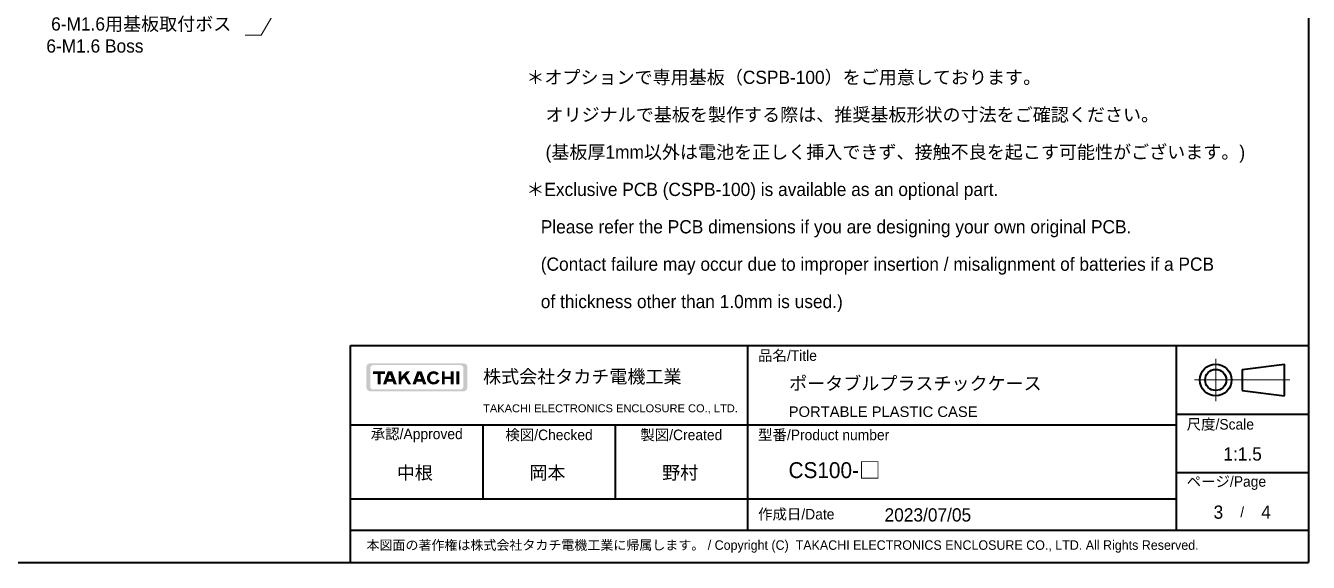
# Model space of a CAD drawing. Header units: millimetres. Extents: x 0 to 2180, y 0 to 422.
# Drawn here: x 1220.4 to 1584, y 0 to 152.3 of the extents above; entities that cross this region are included whole.
import ezdxf
from ezdxf.enums import TextEntityAlignment as Align

# ---------------------------------------------------------------- set-up
doc = ezdxf.new("R2010")
doc.units = ezdxf.units.MM
doc.header["$LTSCALE"] = 1.5
doc.layers.get('Defpoints').update_dxf_attribs({"lineweight": 25})
for name, color, linetype, lineweight in [('Border (ISO)', 7, 'Continuous', 35), ('Dimension (ISO)', 7, 'Continuous', 18), ('Dimension (ISO) @ 1', 7, 'Continuous', 18), ('Hatch (ISO)', 1, 'Continuous', 18), ('Symbol (ISO)', 7, 'Continuous', 18), ('Title (ISO)', 7, 'Continuous', 35)]:
    doc.layers.add(name, color=color, linetype=linetype, lineweight=lineweight)
doc.styles.add('Note Text (TK)', font='MS PGothic.ttf')
doc.styles.add('文字スタイル40', font='MS PGothic.ttf')
doc.styles.add('文字スタイル67', font='arial.ttf')
doc.dimstyles.new('Default - Method 1b (TK)', dxfattribs={"dimscale": 1.5, "dimtxt": 2.5, "dimasz": 2.5, "dimexe": 1, "dimexo": 1.499999999999999, "dimgap": 1, "dimtad": 1, "dimrnd": 1e-08, "dimdsep": 46, "dimtxsty": 'Note Text (TK)', "dimblk": 'OPEN', "dimcen": 0.09, "dimdle": 5, "dimclrd": 100, "dimclre": 100, "dimclrt": 7, "dimadec": 1, "dimazin": 1, "dimtfac": 1, "dimtmove": 0, "dimatfit": 3, "dimldrblk": 'OPEN', "dimfxl": 1, "dimtolj": 1, "dimlwd": -1, "dimlwe": -1, "dimarcsym": 0})

# ---------------------------------------------------------------- blocks, each defined once
blk = doc.blocks.new('図面枠 tk図枠')
at = {"layer": 'Border (ISO)'}
for p in [(405.4999999999999, 289), (14.50000000000001, 8.000000000000007)]:
    blk.add_line(p, (405.4999999999999, 8.000000000000007), dxfattribs=at)
blk = doc.blocks.new('表題欄 tk表題欄')
at = {"layer": 'Hatch (ISO)'}
h = blk.add_hatch(color=256, dxfattribs=at)
edge = h.paths.add_edge_path(flags=0)
edge.add_arc((95.444849922821, 237.346881026017), 0.5958259999999996, 269.9999999999897, 360)
edge.add_line((96.040675922821, 237.3468810260171), (96.04067592282095, 240.7585970260168))
edge.add_arc((95.44484992282096, 240.7585970260169), 0.5958259999999996, 0, 90.0000000000068)
edge.add_line((95.44484992282091, 241.3544230260169), (79.00658192282103, 241.3544230260169))
edge.add_arc((79.00658192282103, 240.7585970260169), 0.5958259999999996, 90, 180)
edge.add_line((78.41075592282102, 240.7585970260168), (78.41075592282081, 237.3468810260171))
edge.add_arc((79.00658192282081, 237.3468810260168), 0.5958259999999996, 180, 270.0000000000205)
edge.add_line((79.00658192282103, 236.7510550260168), (95.44484992282091, 236.751055026017))
edge = h.paths.add_edge_path()
edge.add_line((77.70882392282107, 241.0034570260169), (77.70882392282107, 237.1020210260171))
edge.add_arc((78.41075592282097, 237.102021026017), 0.7019319999998935, 180, 270.000000000008)
edge.add_line((78.41075592282105, 236.4000890260172), (96.04067592282101, 236.4000890260172))
edge.add_arc((96.040675922821, 237.102021026017), 0.7019319999998921, 270, 360)
edge.add_line((96.7426079228209, 237.1020210260171), (96.74260792282098, 241.0034570260169))
edge.add_arc((96.04067592282107, 241.003457026017), 0.7019319999998921, 0, 90.00000000000873)
edge.add_line((96.04067592282095, 241.705389026017), (78.41075592282105, 241.7053890260169))
edge.add_arc((78.41075592282105, 241.0034570260169), 0.7019319999999984, 90.00000000000072, 180)
for points in [[(78.94128592282102, 240.1954190260171), (78.94128592282102, 239.7056990260171), (79.79013392282097, 239.7056990260171), (79.79013392282097, 237.7060090260171), (80.37779792282102, 237.7060090260171), (80.37779792282102, 239.7056990260171), (81.22664592282104, 239.7056990260171), (81.22664592282104, 240.1954190260171)], [(85.55355153134052, 237.7060090260171), (84.81294043548178, 238.9396854897348), (84.28739592282106, 238.3724785432585), (84.28739592282106, 237.7060090260171), (83.76502792282103, 237.7060090260171), (83.76502792282103, 240.1954190260171), (84.28739592282106, 240.1954190260171), (84.28739592282106, 239.1472136578642), (85.2586086041826, 240.1954190260171), (85.97643794456017, 240.1954190260171), (85.18872726044239, 239.3452627384302), (86.172817922821, 237.7060090260171)], [(91.96090243223207, 240.1954190260171), (91.96090243223207, 237.7060090260171), (92.4791894322321, 237.7060090260171), (92.4791894322321, 238.7058540260171), (93.63819343223211, 238.7058540260171), (93.63819343223211, 237.7060090260171), (94.15648043223207, 237.7060090260171), (94.15648043223207, 240.1954190260171), (93.63819343223211, 240.1954190260171), (93.63819343223211, 239.195574026017), (92.4791894322321, 239.195574026017), (92.4791894322321, 240.1954190260171)], [(94.71149643223212, 240.1954190260171), (94.71149643223212, 237.7060090260171), (95.2338644322322, 237.7060090260171), (95.2338644322322, 240.1954190260171)]]:
    blk.add_hatch(color=256, dxfattribs=at).paths.add_polyline_path(points)
h = blk.add_hatch(color=256, dxfattribs=at)
h.paths.add_polyline_path([(82.45967999495221, 238.7589070260171), (81.8218998506899, 238.7589070260171), (82.14078992282104, 239.627313026017)], flags=0)
h.paths.add_polyline_path([(82.64850318183746, 238.2447010260171), (81.63307666380464, 238.2447010260171), (81.43526189659153, 237.7060090260171), (80.81854592282102, 237.7060090260171), (81.73268992282102, 240.1954190260171), (82.54888992282102, 240.1954190260171), (83.46303392282098, 237.7060090260171), (82.84631794905052, 237.7060090260171)])
h = blk.add_hatch(color=256, dxfattribs=at)
h.paths.add_polyline_path([(87.39654585068993, 238.7589070260171), (88.03432599495216, 238.7589070260171), (87.71543592282107, 239.627313026017)], flags=0)
h.paths.add_polyline_path([(87.00990789659151, 237.7060090260171), (87.20772266380467, 238.2447010260171), (88.22314918183736, 238.2447010260171), (88.42096394905047, 237.7060090260171), (89.03767992282091, 237.7060090260171), (88.123535922821, 240.1954190260171), (87.30733592282104, 240.1954190260171), (86.39319192282105, 237.7060090260171)])
h = blk.add_hatch(color=256, dxfattribs=at)
edge = h.paths.add_edge_path()
edge.add_arc((90.39257192282079, 238.9507140260171), 1.273272000000011, 38.55054079078439, 336.5820184016556)
edge.add_line((91.56096443223191, 238.4446700260172), (91.04202846323602, 238.6694270587604))
edge.add_ellipse((90.392571922821, 238.9507140260171), major_axis=(0, -0.7998759999999119), ratio=0.8673469387756529, start_angle=128.5505407907963, end_angle=426.582018401653, ccw=False)
edge.add_line((90.96328818027123, 239.4055047731898), (91.38834540645578, 239.7442231660233))
at = {"layer": 'Title (ISO)'}
for p, q in [((74.70882392282105, 245.052739026017), (255.7088239228211, 245.052739026017)), ((74.70882392282105, 204.052739026017), (74.70882392282105, 245.052739026017)), ((149.7088239228211, 245.052739026017), (149.7088239228211, 210.052739026017)), ((230.7088239228211, 245.052739026017), (230.7088239228211, 210.052739026017)), ((255.7088239228211, 245.052739026017), (255.7088239228211, 204.052739026017)), ((243.2088239228211, 240.552739026017), (251.2088239228211, 241.552739026017)), ((243.2088239228211, 240.552739026017), (243.2088239228211, 236.552739026017)), ((251.2088239228211, 235.552739026017), (251.2088239228211, 241.552739026017)), ((243.2088239228211, 236.552739026017), (251.2088239228211, 235.552739026017)), ((230.7088239228211, 232.052739026017), (255.7088239228211, 232.052739026017)), ((74.70882392282105, 230.052739026017), (230.7088239228211, 230.0527390260171)), ((99.70882392282105, 230.052739026017), (99.70882392282108, 216.052739026017)), ((124.708823922821, 230.052739026017), (124.708823922821, 216.052739026017)), ((230.7088239228211, 221.052739026017), (255.7088239228211, 221.052739026017)), ((74.70882392282105, 216.052739026017), (230.7088239228211, 216.052739026017)), ((255.7088239228211, 210.052739026017), (74.70882392282105, 210.052739026017)), ((74.70882392282105, 204.052739026017), (255.7088239228211, 204.052739026017))]:
    blk.add_line(p, q, dxfattribs=at)
at = {"layer": 'Title (ISO)', "color": 4, "linetype": 'Continuous', "lineweight": 18}
for p, q in [((238.2088239228211, 242.5527390260171), (238.2088239228211, 234.552739026017)), ((252.2088239228211, 238.552739026017), (234.2088239228211, 238.552739026017))]:
    blk.add_line(p, q, dxfattribs=at)
at = {"layer": 'Title (ISO)'}
for radius in [3, 2]:
    blk.add_circle((238.2088239228211, 238.5527390260171), radius, dxfattribs=at)
at = {"layer": 'Title (ISO)', "color": 1, "char_height": 2.000000029802322, "line_spacing_factor": 1.5, "style": 'Note Text (TK)'}
for s, insert, attachment_point in [('\\fＭＳ Ｐゴシック|b0|i0;{\\H2.0000;品名/Title}', (151.708823922821, 243.052739026017), 4), ('\\fＭＳ Ｐゴシック|b0|i0;{\\H2.0000;尺度/Scale}', (232.7088239228211, 230.052739026017), 4), ('\\fＭＳ Ｐゴシック|b0|i0;{\\H2.0000;承認/Approved}', (87.20882392282105, 228.052739026017), 5), ('\\fＭＳ Ｐゴシック|b0|i0;{\\H2.0000;検図/Checked}', (112.208823922821, 228.0527390260171), 5), ('\\fＭＳ Ｐゴシック|b0|i0;{\\H2.0000;製図/Created}', (137.208823922821, 228.052739026017), 5), ('\\fＭＳ Ｐゴシック|b0|i0;{\\H2.0000;型番/Product number}', (151.708823922821, 228.052739026017), 4), ('\\fＭＳ Ｐゴシック|b0|i0;{\\H2.0000;ページ/Page}', (232.7088239228211, 219.052739026017), 4), ('\\fＭＳ Ｐゴシック|b0|i0;{\\H2.0000;作成日/Date}', (151.708823922821, 213.052739026017), 4)]:
    blk.add_mtext(s, dxfattribs=dict(at, insert=insert, attachment_point=attachment_point))
at = {"layer": 'Title (ISO)', "color": 7, "line_spacing_factor": 1.5, "style": 'Note Text (TK)'}
for s, insert, char_height, attachment_point in [('株式会社タカチ電機工業', (99.74260792282095, 239.052739026017), 2.5, 4), ('\\fArial|b0|i0;{\\H1.4986;TAKACHI ELECTRONICS ENCLOSURE CO., LTD.}', (99.74260792282095, 233.052739026017), 1.49859994649887, 4), ('\\fＭＳ Ｐゴシック|b0|i0;{\\H2.0000;/}', (243.2088239228211, 213.5527390260171), 2.000000029802322, 5), ('\\fMS PGothic|b0|i0;{\\H1.8000;本図面の著作権は株式会社タカチ電機工業に帰属します。 / Copyright (C)\xa0 TAKACHI ELECTRONICS ENCLOSURE CO., LTD. All Rights Reserved.}', (77.70882392282107, 207.052739026017), 1.800000071525573, 4)]:
    blk.add_mtext(s, dxfattribs=dict(at, insert=insert, char_height=char_height, attachment_point=attachment_point))
at = {"layer": 'Title (ISO)', "color": 7}
for tag, p, height, style in [('<品名>_001', (157.5809830137301, 236.6535912987443), 2.5, 'Note Text (TK)'), ('<Title>_001', (157.4932713957346, 231.5520568828656), 2.000000029802322, '文字スタイル67'), ('<型番>_001', (157.4701875497021, 219.9930798731327), 3.000000119209289, '文字スタイル40'), ('<承認>_001', (83.43041483191196, 219.7459208441989), 2.5, 'Note Text (TK)'), ('<検図>_001', (108.4801307410029, 219.7530231169261), 2.5, 'Note Text (TK)'), ('<製図>_001', (133.5795625591847, 219.7530231169261), 2.5, 'Note Text (TK)'), ('作成日_001', (175.617914831912, 211.7814322078352), 2.5, 'Note Text (TK)'), ('<ページ_No.>_001', (237.9488807410029, 212.302739026017), 2.5, 'Note Text (TK)'), ('<総ページ数>_001', (246.7926307410029, 212.302739026017), 2.5, 'Note Text (TK)')]:
    blk.add_attdef(tag, p, '', height=height, dxfattribs=dict(at, style=style))
at = {"layer": 'Title (ISO)', "color": 7, "style": 'Note Text (TK)'}
for tag, p in [('<尺度>', (243.2088239228211, 224.552739026017)), ('<部品サイズ>', (112.208823922821, 213.052739026017))]:
    blk.add_attdef(tag, text='', height=2.5, dxfattribs=at).set_placement(p, align=Align.MIDDLE_CENTER)
blk = doc.blocks.new('_Open')
at = {"color": 0, "linetype": 'ByBlock', "lineweight": -2}
for p, q in [((-1, 0.1666666666666666), (0, 0)), ((-1, -0.1666666666666666), (0, 0)), ((0, 0), (-1, 0))]:
    blk.add_line(p, q, dxfattribs=at)
blk = doc.blocks.new('*D116')
at = {"layer": 'Defpoints', "color": 0}
for p in [(1315.30683466504, 198.3051447884612), (1313.780654061667, 195.6617224418947)]:
    blk.add_point(p, dxfattribs=at)
at = {"layer": 'Dimension (ISO)', "color": 100}
for p, q in [((1314.408744363353, 196.9834336151779), (1314.678744363353, 196.983433615178)), ((1314.543744363353, 196.8484336151781), (1314.543744363353, 197.1184336151781)), ((1287.184375607812, 149.5956168675899), (1311.905654061666, 192.4141271777035)), ((1282.605938550403, 149.59561686759), (1287.184375607812, 149.5956168675899))]:
    blk.add_line(p, q, dxfattribs=at)
at = {"layer": 'Dimension (ISO)', "color": 100, "xscale": 3.75, "yscale": 3.75, "zscale": 3.75, "rotation": 59.99999999998859}
blk.add_blockref('_Open', (1313.780654061667, 195.6617224418947), dxfattribs=at)
at = {"layer": 'Dimension (ISO)', "color": 7, "insert": (1226.240881732221, 149.5956168675899), "char_height": 3.75, "attachment_point": 4, "style": 'Note Text (TK)'}
blk.add_mtext('\\A1; \\fＭＳ Ｐゴシック|b0|i0;6-M1.6用基板取付ボス\\P\\fＭＳ Ｐゴシック|b0|i0;6-M1.6 Boss', dxfattribs=at)

msp = doc.modelspace()

# ---------------------------------------------------------------- block references
at = {"xscale": 1.5, "yscale": 1.5, "zscale": 1.5}
msp.add_blockref('図面枠 tk図枠', (975.75, -12.00000000000001), dxfattribs=at)
ref = msp.add_blockref('表題欄 tk表題欄', (1200.436764115768, -306.0791085390255), dxfattribs=dict(xscale=1.5, yscale=1.5, zscale=1.5))
ref.add_attrib('<品名>_001', 'ポータブルプラスチックケース', (1436.808238636364, 48.90127840909087), dxfattribs={"layer": 'Title (ISO)', "color": 7, "height": 3.75, "style": 'Note Text (TK)'})
ref.add_attrib('<型番>_001', 'CS100-□', (1436.642045440321, 23.91051127067344), dxfattribs={"layer": 'Title (ISO)', "color": 7, "height": 4.500000178813934, "style": '文字スタイル40'})
ref.add_attrib('<尺度>_001', '1:1.5', (1559.901988636364, 28.87500000000001), dxfattribs={"layer": 'Title (ISO)', "color": 7, "height": 3.75, "style": 'Note Text (TK)'})
ref.add_attrib('作成日_001', '2023/07/05', (1463.863636363636, 11.59303977272725), dxfattribs={"layer": 'Title (ISO)', "color": 7, "height": 3.75, "style": 'Note Text (TK)'})
ref.add_attrib('<検図>_001', '岡本', (1363.156960227273, 23.55042613636363), dxfattribs={"layer": 'Title (ISO)', "color": 7, "height": 3.75, "style": 'Note Text (TK)'})
ref.add_attrib('<製図>_001', '野村', (1400.806107954545, 23.55042613636357), dxfattribs={"layer": 'Title (ISO)', "color": 7, "height": 3.75, "style": 'Note Text (TK)'})
ref.add_attrib('<承認>_001', '中根', (1325.582386363636, 23.53977272727277), dxfattribs={"layer": 'Title (ISO)', "color": 7, "height": 3.75, "style": 'Note Text (TK)'})
ref.add_attrib('<Title>_001', 'PORTABLE PLASTIC CASE', (1436.67667120937, 41.24897678527282), dxfattribs={"layer": 'Title (ISO)', "color": 7, "height": 3.000000044703483, "style": '文字スタイル67'})
ref.add_attrib('<ページ_No.>_001', '3', (1557.136363636363, 12.37499999999999), dxfattribs={"layer": 'Title (ISO)', "color": 7, "height": 3.75, "style": 'Note Text (TK)'})
ref.add_attrib('<総ページ数>_001', '4', (1570.625710227273, 12.37499999999999), dxfattribs={"layer": 'Title (ISO)', "color": 7, "height": 3.75, "style": 'Note Text (TK)'})

# ---------------------------------------------------------------- texts
at = {"layer": 'Symbol (ISO)', "color": 7, "insert": (1362.315343774604, 105.2434470137793), "char_height": 3.75, "width": 214.9342060089111, "attachment_point": 4, "line_spacing_factor": 1.695652246475219, "style": 'Note Text (TK)'}
msp.add_mtext('\\fＭＳ Ｐゴシック|b0|i0;＊オプションで専用基板（CSPB-100）をご用意しております。\\P\\fＭＳ Ｐゴシック|b0|i0;    オリジナルで基板を製作する際は、推奨基板形状の寸法をご確認ください。\\P\\fＭＳ Ｐゴシック|b0|i0;    (基板厚1mm以外は電池を正しく挿入できず、接触不良を起こす可能性がございます。)\\P\\fＭＳ Ｐゴシック|b0|i0;＊Exclusive PCB (CSPB-100) is available as an optional part.\\P\\fＭＳ Ｐゴシック|b0|i0;   Please refer the PCB dimensions if you are designing your own original PCB.\\P\\fＭＳ Ｐゴシック|b0|i0;   (Contact failure may occur due to improper insertion / misalignment of batteries if a PCB\\P\\fＭＳ Ｐゴシック|b0|i0;   of thickness other than 1.0mm is used.)', dxfattribs=at)

# ---------------------------------------------------------------- dimensions: what is measured, and where the dimension line sits
at = {"layer": 'Dimension (ISO) @ 1', "color": 100}
dim = msp.add_diameter_dim_2p(p1=(1315.30683466504, 198.3051447884612), p2=(1313.780654061667, 195.6617224418947), text=' \\fＭＳ Ｐゴシック|b0|i0;6-M1.6用基板取付ボス\\P\\fＭＳ Ｐゴシック|b0|i0;6-M1.6 Boss', dimstyle='Default - Method 1b (TK)', override={"dimscale": 1, "dimtxt": 3.75, "dimasz": 3.75, "dimexe": 1.5, "dimexo": 2.249999999999999, "dimgap": 1.5, "dimtad": 0, "dimtih": 1, "dimtoh": 1, "dimdec": 2, "dimlfac": 1.000000000000005, "dimcen": 0.135, "dimtol": 0, "dimlim": 0, "dimtp": 0, "dimtm": 0, "dimtdec": 2, "dimtix": 0, "dimtofl": 0, "dimtmove": 0, "dimatfit": 3, "dimtvp": 0}, dxfattribs=at)
dim.commit()
dim.dimension.update_dxf_attribs({"geometry": '*D116', "text_midpoint": (1253.673410141312, 149.5956168675899), "dimtype": 163})

doc.saveas('drawing.dxf')
